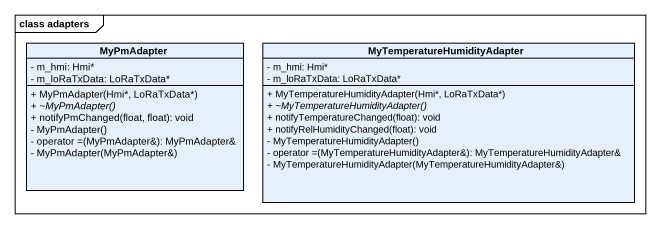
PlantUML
@startuml
mainframe class adapters
hide circle
hide empty members
skinparam classAttributeIconSize 0
class MyPmAdapter {
  - m_hmi: Hmi*
  - m_loRaTxData: LoRaTxData*
  + MyPmAdapter(Hmi*, LoRaTxData*)
  {abstract} + ~MyPmAdapter()
  + notifyPmChanged(float, float): void
  - MyPmAdapter()
  - operator =(MyPmAdapter&): MyPmAdapter&
  - MyPmAdapter(MyPmAdapter&)
}
class MyTemperatureHumidityAdapter {
  - m_hmi: Hmi*
  - m_loRaTxData: LoRaTxData*
  + MyTemperatureHumidityAdapter(Hmi*, LoRaTxData*)
  {abstract} + ~MyTemperatureHumidityAdapter()
  + notifyTemperatureChanged(float): void
  + notifyRelHumidityChanged(float): void
  - MyTemperatureHumidityAdapter()
  - operator =(MyTemperatureHumidityAdapter&): MyTemperatureHumidityAdapter&
  - MyTemperatureHumidityAdapter(MyTemperatureHumidityAdapter&)
}
@enduml
